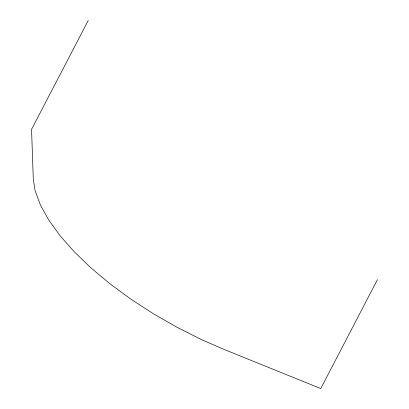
<?xml version="1.0" encoding="UTF-8"?>
<svg xmlns="http://www.w3.org/2000/svg" width="409" height="409" viewBox="0 0 409 409"><rect width="100%" height="100%" fill="white"/><g stroke="black" fill="none" stroke-linecap="round" stroke-linejoin="round"><path stroke-width="0.61" d="M88.252 20.45L31.554 129.372L33.277 179.004L35.077 190.568L40.343 204.873L48.732 220.016L60.097 235.748L74.244 251.791L90.931 267.869L109.873 283.718L130.742 299.061L153.186 313.626L176.816 327.18L201.238 339.48L222.915 348.964L320.748 388.55L377.446 279.628"/></g></svg>
